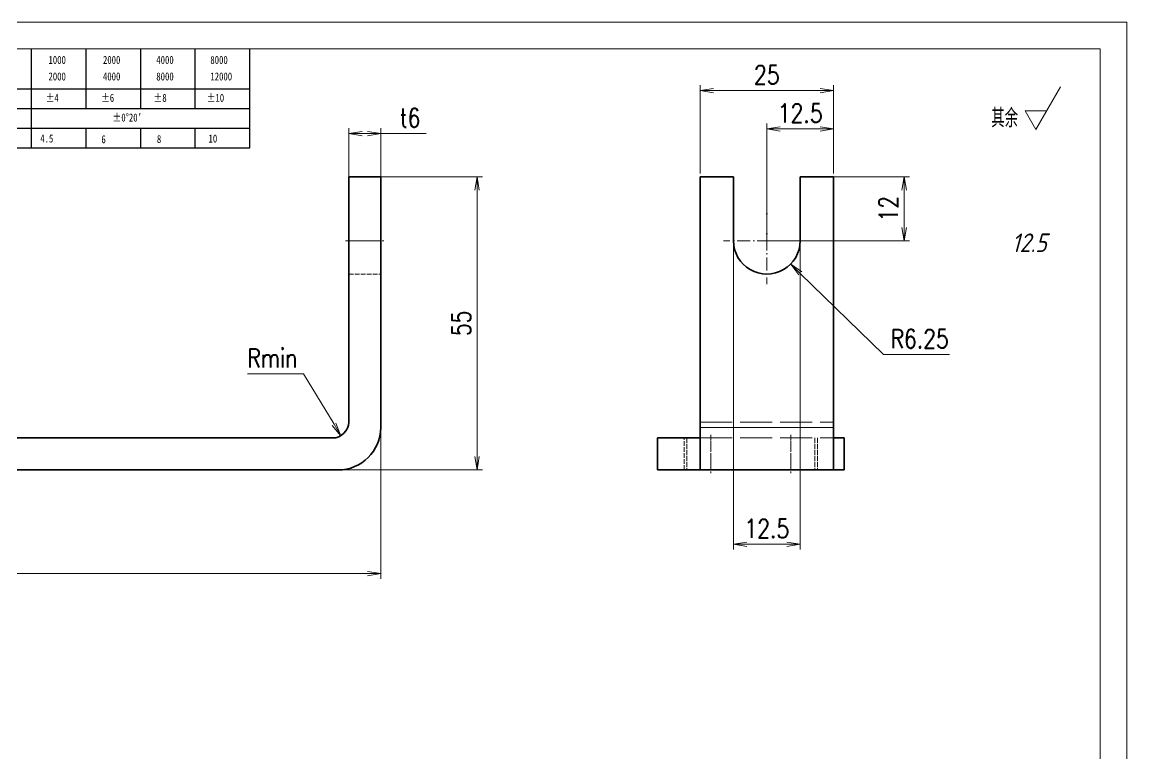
# Model space of a CAD drawing. Header units: millimetres. Extents: x -50143 to 104182, y -50696 to 54072.
# Drawn here: x -47254.5 to -47047.5, y 53637.3 to 53774.5 of the extents above; entities that cross this region are included whole.
import ezdxf
from ezdxf.enums import TextEntityAlignment as Align

# ---------------------------------------------------------------- set-up
doc = ezdxf.new("R2010")
doc.units = ezdxf.units.MM
doc.header["$LTSCALE"] = 0.5
for name, pattern in [('DASHDOT', [18.5, 12, -3, 0.5, -3]), ('DASHED', [15, 12, -3]), ('DOT2', [0.125, 0, -0.125])]:
    doc.linetypes.add(name, pattern=pattern)
doc.layers.add('图\\M+19E79\\M+195B6\\M+18E9A', color=7, linetype='Continuous')
doc.layers.add('图框', color=7, linetype='Continuous', lineweight=18)
doc.layers.add('标注线', color=3, linetype='Continuous', lineweight=18)
doc.layers.add('打印', color=7, linetype='Continuous', lineweight=15, plot=False)
doc.layers.add('打印-禁用', color=7, linetype='Continuous', lineweight=15, plot=False)
doc.styles.add('DIM', font='romans.shx', dxfattribs={"width": 0.8, "bigfont": 'bigfont.shx'})
doc.styles.add('国标', font='simfang.ttf', dxfattribs={"width": 0.8})
doc.styles.add('机械长仿宋', font='gbenor.shx', dxfattribs={"height": 1, "bigfont": 'gbcbig.shx'})
doc.dimstyles.new('DEH 1-1$0', dxfattribs={"dimtxt": 3.5, "dimasz": 2.5, "dimexe": 1, "dimexo": 0.625, "dimgap": 1.2, "dimtad": 1, "dimzin": 9, "dimdsep": 46, "dimtxsty": 'DIM', "dimblk": 'OPEN', "dimcen": 0, "dimclrd": 8, "dimclre": 8, "dimclrt": 2, "dimazin": 2, "dimtfac": 0.5, "dimtmove": 0, "dimatfit": 3, "dimldrblk": 'OPEN', "dimfxl": 0, "dimtolj": 2, "dimlwd": 18, "dimlwe": 18, "dimarcsym": 0})
doc.dimstyles.new('DEH 1-1$4', dxfattribs={"dimtxt": 3.5, "dimasz": 2.5, "dimexe": 1, "dimexo": 0.625, "dimgap": 1.2, "dimtad": 1, "dimtoh": 1, "dimdsep": 46, "dimtxsty": 'DIM', "dimblk": 'OPEN', "dimcen": 0, "dimclrd": 8, "dimclre": 8, "dimclrt": 2, "dimazin": 2, "dimtfac": 0.5, "dimtofl": 0, "dimtmove": 0, "dimatfit": 3, "dimldrblk": 'OPEN', "dimfxl": 0, "dimtolj": 2, "dimlwd": 18, "dimlwe": 18, "dimarcsym": 0})

# ---------------------------------------------------------------- blocks, each defined once
blk = doc.blocks.new('GZDEH零件A3图框V01版')
at = {"layer": '图\\M+19E79\\M+195B6\\M+18E9A', "color": 9}
for p, q in [((3072.2, -1561.98), (3072.2, -1554.46)), ((3082.42, -1561.98), (3082.42, -1554.46)), ((3092.64, -1561.98), (3092.64, -1554.46)), ((3102.86, -1561.98), (3102.86, -1554.46)), ((3113.09, -1573.08), (3113.09, -1554.46)), ((2996.09, -1561.98), (3113.09, -1561.98)), ((3072.2, -1573.08), (3072.2, -1561.98)), ((3082.42, -1565.68), (3082.42, -1561.98)), ((3092.64, -1565.68), (3092.64, -1561.98)), ((3102.86, -1565.68), (3102.86, -1561.98)), ((2996.09, -1565.68), (3113.09, -1565.68)), ((2996.09, -1569.38), (3113.09, -1569.38)), ((3082.42, -1573.08), (3082.42, -1569.48)), ((3092.64, -1573.08), (3092.64, -1569.38)), ((3102.86, -1573.08), (3102.86, -1569.38)), ((2990.09, -1573.08), (3113.09, -1573.08))]:
    blk.add_line(p, q, dxfattribs=at)
at = {"layer": '图框', "linetype": 'Continuous'}
for p, q in [((3272.49, -1554.46), (2882.49, -1554.46)), ((3272.49, -1832.96), (3272.49, -1554.46))]:
    blk.add_line(p, q, dxfattribs=at)
at = {"layer": '打印-禁用', "linetype": 'Continuous'}
for p, q in [((3277.49, -1549.46), (2857.49, -1549.46)), ((3277.49, -1846.46), (3277.49, -1549.46))]:
    blk.add_line(p, q, dxfattribs=at)
at = {"layer": '图\\M+19E79\\M+195B6\\M+18E9A', "color": 9, "style": '国标', "width": 0.8}
for s, p in [('1000', (3075.36, -1557.31)), ('2000', (3085.57, -1557.31)), ('4000', (3095.57, -1557.31)), ('8000', (3105.7, -1557.31)), ('2000', (3075.36, -1560.41)), ('4000', (3085.57, -1560.41)), ('8000', (3095.57, -1560.41)), ('12000', (3105.7, -1560.41)), ('±4', (3074.85, -1564.42)), ('±6', (3085.22, -1564.42)), ('±8', (3095.06, -1564.42)), ('±10', (3105.02, -1564.42)), ("±0%%D20'", (3087.38, -1568.12)), ('4.5', (3073.82, -1572.05)), ('6', (3085.28, -1572.19)), ('8', (3095.68, -1572.15)), ('10', (3105.36, -1572.06))]:
    blk.add_text(s, height=1.5, dxfattribs=at).set_placement(p)
blk = doc.blocks.new('DEH A3')
at = {"layer": '图框'}
blk.add_blockref('GZDEH零件A3图框V01版', (-2857.49, 1846.46), dxfattribs=at)
blk = doc.blocks.new('FINISHER_TR')
at = {"layer": '标注线'}
for p, q in [((0, 0), (4.62, 8)), ((-2.02, 3.5), (0, 0)), ((2.02, 3.5), (-2.02, 3.5))]:
    blk.add_line(p, q, dxfattribs=at)
at = {"layer": '标注线', "color": 2, "style": '机械长仿宋', "oblique": 15}
blk.add_attdef('0.0', text='', height=3.5, dxfattribs=at).set_placement((2.03, -24.04), align=Align.BOTTOM_RIGHT)
blk = doc.blocks.new('其余12.5')
at = {"layer": '标注线'}
blk.add_blockref('FINISHER_TR', (0, 0), dxfattribs=at).add_auto_attribs({'0.0': '12.5'})
at = {"layer": '标注线', "color": 7, "linetype": 'DOT2', "style": '机械长仿宋'}
blk.add_text('其余', height=3.5, dxfattribs=at).set_placement((-8.38, 0.4))
blk = doc.blocks.new('_Open')
at = {"color": 0, "linetype": 'ByBlock', "lineweight": -2}
for p, q in [((-1, 0.167), (0, 0)), ((-1, -0.167), (0, 0)), ((0, 0), (-1, 0))]:
    blk.add_line(p, q, dxfattribs=at)
blk = doc.blocks.new('*D476')
at = {"layer": 'Defpoints', "color": 0, "transparency": 16777216}
for p in [(-47187.33, 53705.91), (-47416.33, 53690.53), (-47187.33, 53671.09)]:
    blk.add_point(p, dxfattribs=at)
at = {"layer": '标注线', "color": 8, "lineweight": 18, "transparency": 16777216}
for p, q in [((-47187.33, 53705.29), (-47187.33, 53670.09)), ((-47416.33, 53689.9), (-47416.33, 53670.09)), ((-47413.83, 53671.09), (-47189.83, 53671.09))]:
    blk.add_line(p, q, dxfattribs=at)
at = {"layer": '标注线', "color": 8, "lineweight": 18, "transparency": 16777216, "xscale": 2.5, "yscale": 2.5, "zscale": 2.5, "rotation": 180}
blk.add_blockref('_Open', (-47416.33, 53671.09), dxfattribs=at)
at = {"layer": '标注线', "color": 8, "lineweight": 18, "transparency": 16777216, "xscale": 2.5, "yscale": 2.5, "zscale": 2.5}
blk.add_blockref('_Open', (-47187.33, 53671.09), dxfattribs=at)
at = {"layer": '标注线', "color": 2, "transparency": 16777216, "insert": (-47301.83, 53674.04), "char_height": 3.5, "attachment_point": 5, "style": 'DIM'}
blk.add_mtext('\\A2;229', dxfattribs=at)
blk = doc.blocks.new('*D477')
at = {"layer": 'Defpoints', "color": 0, "transparency": 16777216}
for p in [(-47193.33, 53745.53), (-47169.27, 53745.53), (-47211.97, 53690.53)]:
    blk.add_point(p, dxfattribs=at)
at = {"layer": '标注线', "color": 8, "lineweight": 18, "transparency": 16777216}
for p, q in [((-47192.7, 53745.53), (-47168.27, 53745.53)), ((-47169.27, 53693.03), (-47169.27, 53743.03)), ((-47211.35, 53690.53), (-47168.27, 53690.53))]:
    blk.add_line(p, q, dxfattribs=at)
at = {"layer": '标注线', "color": 8, "lineweight": 18, "transparency": 16777216, "xscale": 2.5, "yscale": 2.5, "zscale": 2.5}
for p, rotation in [((-47169.27, 53745.53), 90), ((-47169.27, 53690.53), 270)]:
    blk.add_blockref('_Open', p, dxfattribs=dict(at, rotation=rotation))
at = {"layer": '标注线', "color": 2, "transparency": 16777216, "insert": (-47172.22, 53718.03), "char_height": 3.5, "attachment_point": 5, "rotation": 90, "style": 'DIM'}
blk.add_mtext('\\A2;55', dxfattribs=at)
blk = doc.blocks.new('*D478')
at = {"layer": 'Defpoints', "color": 0, "transparency": 16777216}
for p in [(-47187.33, 53753.63), (-47193.33, 53740.62), (-47187.33, 53740.62)]:
    blk.add_point(p, dxfattribs=at)
at = {"layer": '标注线', "color": 8, "lineweight": 18, "transparency": 16777216}
for p, q in [((-47193.33, 53741.24), (-47193.33, 53754.63)), ((-47187.33, 53741.24), (-47187.33, 53754.63)), ((-47190.83, 53753.63), (-47189.83, 53753.63)), ((-47187.33, 53753.63), (-47178.83, 53753.63))]:
    blk.add_line(p, q, dxfattribs=at)
at = {"layer": '标注线', "color": 8, "lineweight": 18, "transparency": 16777216, "xscale": 2.5, "yscale": 2.5, "zscale": 2.5, "rotation": 180}
blk.add_blockref('_Open', (-47193.33, 53753.63), dxfattribs=at)
at = {"layer": '标注线', "color": 8, "lineweight": 18, "transparency": 16777216, "xscale": 2.5, "yscale": 2.5, "zscale": 2.5}
blk.add_blockref('_Open', (-47187.33, 53753.63), dxfattribs=at)
at = {"layer": '标注线', "color": 2, "transparency": 16777216, "insert": (-47181.83, 53756.58), "char_height": 3.5, "attachment_point": 5, "style": 'DIM'}
blk.add_mtext('\\A2;{\\Fromans,bigfont|c134;t}6', dxfattribs=at)
blk = doc.blocks.new('*D479')
at = {"layer": 'Defpoints', "color": 0, "transparency": 16777216}
for p in [(-47196.33, 53699.53), (-47194.78, 53696.96)]:
    blk.add_point(p, dxfattribs=at)
at = {"layer": '标注线', "color": 8, "lineweight": 18, "transparency": 16777216}
for p, q in [((-47212.31, 53708.58), (-47201.78, 53708.58)), ((-47201.78, 53708.58), (-47196.07, 53699.1))]:
    blk.add_line(p, q, dxfattribs=at)
at = {"layer": '标注线', "color": 8, "lineweight": 18, "transparency": 16777216, "xscale": 2.5, "yscale": 2.5, "zscale": 2.5, "rotation": 301.0608379036275}
blk.add_blockref('_Open', (-47194.78, 53696.96), dxfattribs=at)
at = {"layer": '标注线', "color": 2, "transparency": 16777216, "insert": (-47207.65, 53711.53), "char_height": 3.5, "attachment_point": 5, "style": 'DIM'}
blk.add_mtext('\\A2;{\\Fromans,bigfont|c134;Rmin}', dxfattribs=at)
blk = doc.blocks.new('*D490')
at = {"layer": 'Defpoints', "color": 0, "transparency": 16777216}
for p in [(-47102.45, 53761.7), (-47127.45, 53745.53), (-47102.45, 53745.53)]:
    blk.add_point(p, dxfattribs=at)
at = {"layer": '标注线', "color": 8, "lineweight": 18, "transparency": 16777216}
for p, q in [((-47127.45, 53746.15), (-47127.45, 53762.7)), ((-47102.45, 53746.15), (-47102.45, 53762.7)), ((-47124.95, 53761.7), (-47104.95, 53761.7))]:
    blk.add_line(p, q, dxfattribs=at)
at = {"layer": '标注线', "color": 8, "lineweight": 18, "transparency": 16777216, "xscale": 2.5, "yscale": 2.5, "zscale": 2.5, "rotation": 180}
blk.add_blockref('_Open', (-47127.45, 53761.7), dxfattribs=at)
at = {"layer": '标注线', "color": 8, "lineweight": 18, "transparency": 16777216, "xscale": 2.5, "yscale": 2.5, "zscale": 2.5}
blk.add_blockref('_Open', (-47102.45, 53761.7), dxfattribs=at)
at = {"layer": '标注线', "color": 2, "transparency": 16777216, "insert": (-47114.95, 53764.65), "char_height": 3.5, "attachment_point": 5, "style": 'DIM'}
blk.add_mtext('\\A2;25', dxfattribs=at)
blk = doc.blocks.new('*D491')
at = {"layer": 'Defpoints', "color": 0, "transparency": 16777216}
for p in [(-47102.45, 53754.51), (-47102.45, 53745.53), (-47114.95, 53733.53)]:
    blk.add_point(p, dxfattribs=at)
at = {"layer": '标注线', "color": 8, "lineweight": 18, "transparency": 16777216}
for p, q in [((-47114.95, 53734.15), (-47114.95, 53755.51)), ((-47112.45, 53754.51), (-47104.95, 53754.51)), ((-47102.45, 53746.15), (-47102.45, 53755.51))]:
    blk.add_line(p, q, dxfattribs=at)
at = {"layer": '标注线', "color": 8, "lineweight": 18, "transparency": 16777216, "xscale": 2.5, "yscale": 2.5, "zscale": 2.5, "rotation": 180}
blk.add_blockref('_Open', (-47114.95, 53754.51), dxfattribs=at)
at = {"layer": '标注线', "color": 8, "lineweight": 18, "transparency": 16777216, "xscale": 2.5, "yscale": 2.5, "zscale": 2.5}
blk.add_blockref('_Open', (-47102.45, 53754.51), dxfattribs=at)
at = {"layer": '标注线', "color": 2, "transparency": 16777216, "insert": (-47108.7, 53757.46), "char_height": 3.5, "attachment_point": 5, "style": 'DIM'}
blk.add_mtext('\\A2;12.5', dxfattribs=at)
blk = doc.blocks.new('*D492')
at = {"layer": 'Defpoints', "color": 0, "transparency": 16777216}
for p in [(-47121.2, 53738.05), (-47108.7, 53736.59), (-47108.7, 53676.58)]:
    blk.add_point(p, dxfattribs=at)
at = {"layer": '标注线', "color": 8, "lineweight": 18, "transparency": 16777216}
for p, q in [((-47121.2, 53737.43), (-47121.2, 53675.58)), ((-47108.7, 53735.96), (-47108.7, 53675.58)), ((-47118.7, 53676.58), (-47111.2, 53676.58))]:
    blk.add_line(p, q, dxfattribs=at)
at = {"layer": '标注线', "color": 8, "lineweight": 18, "transparency": 16777216, "xscale": 2.5, "yscale": 2.5, "zscale": 2.5, "rotation": 180}
blk.add_blockref('_Open', (-47121.2, 53676.58), dxfattribs=at)
at = {"layer": '标注线', "color": 8, "lineweight": 18, "transparency": 16777216, "xscale": 2.5, "yscale": 2.5, "zscale": 2.5}
blk.add_blockref('_Open', (-47108.7, 53676.58), dxfattribs=at)
at = {"layer": '标注线', "color": 2, "transparency": 16777216, "insert": (-47114.95, 53679.53), "char_height": 3.5, "attachment_point": 5, "style": 'DIM'}
blk.add_mtext('\\A2;12.5', dxfattribs=at)
blk = doc.blocks.new('*D493')
at = {"layer": 'Defpoints', "color": 0, "transparency": 16777216}
for p in [(-47114.95, 53733.53), (-47110.48, 53729.16)]:
    blk.add_point(p, dxfattribs=at)
at = {"layer": '标注线', "color": 8, "lineweight": 18, "transparency": 16777216}
for p, q in [((-47093.11, 53712.2), (-47108.69, 53727.41)), ((-47080.71, 53712.2), (-47093.11, 53712.2))]:
    blk.add_line(p, q, dxfattribs=at)
at = {"layer": '标注线', "color": 8, "lineweight": 18, "transparency": 16777216, "xscale": 2.5, "yscale": 2.5, "zscale": 2.5, "rotation": 135.6748652068708}
blk.add_blockref('_Open', (-47110.48, 53729.16), dxfattribs=at)
at = {"layer": '标注线', "color": 2, "transparency": 16777216, "insert": (-47086.31, 53715.15), "char_height": 3.5, "attachment_point": 5, "style": 'DIM'}
blk.add_mtext('\\A2;R6.25', dxfattribs=at)
blk = doc.blocks.new('*D494')
at = {"layer": 'Defpoints', "color": 0, "transparency": 16777216}
for p in [(-47106.17, 53745.53), (-47089.21, 53745.53), (-47114.95, 53733.53)]:
    blk.add_point(p, dxfattribs=at)
at = {"layer": '标注线', "color": 8, "lineweight": 18, "transparency": 16777216}
for p, q in [((-47105.54, 53745.53), (-47088.21, 53745.53)), ((-47089.21, 53736.03), (-47089.21, 53743.03)), ((-47114.33, 53733.53), (-47088.21, 53733.53))]:
    blk.add_line(p, q, dxfattribs=at)
at = {"layer": '标注线', "color": 8, "lineweight": 18, "transparency": 16777216, "xscale": 2.5, "yscale": 2.5, "zscale": 2.5}
for p, rotation in [((-47089.21, 53745.53), 90), ((-47089.21, 53733.53), 270)]:
    blk.add_blockref('_Open', p, dxfattribs=dict(at, rotation=rotation))
at = {"layer": '标注线', "color": 2, "transparency": 16777216, "insert": (-47092.16, 53739.53), "char_height": 3.5, "attachment_point": 5, "rotation": 90, "style": 'DIM'}
blk.add_mtext('\\A2;12', dxfattribs=at)

msp = doc.modelspace()

# ---------------------------------------------------------------- linework, layer by layer
at = {"color": 7, "lineweight": 35, "ltscale": 0.15}
for p, q in [((-47193.327, 53745.527), (-47187.327, 53745.527)), ((-47135.452, 53690.527), (-47135.452, 53696.527)), ((-47100.452, 53690.527), (-47100.452, 53696.527))]:
    msp.add_line(p, q, dxfattribs=at)
at = {"color": 7, "lineweight": 35}
for p, q in [((-47193.327, 53699.527), (-47193.327, 53745.527)), ((-47187.327, 53745.527), (-47187.327, 53698.527)), ((-47127.452, 53745.527), (-47127.452, 53698.527)), ((-47102.452, 53745.527), (-47102.452, 53698.527)), ((-47351.327, 53696.527), (-47196.327, 53696.527)), ((-47195.327, 53690.527), (-47351.327, 53690.527)), ((-47127.452, 53690.527), (-47102.452, 53690.527))]:
    msp.add_line(p, q, dxfattribs=at)
at = {"color": 7, "lineweight": 35, "ltscale": 0.15625}
for p, q in [((-47121.202, 53745.527), (-47127.452, 53745.527)), ((-47102.452, 53745.527), (-47108.702, 53745.527))]:
    msp.add_line(p, q, dxfattribs=at)
at = {"color": 7, "lineweight": 35, "ltscale": 0.3}
for p, q in [((-47121.202, 53745.527), (-47121.202, 53733.527)), ((-47108.702, 53733.527), (-47108.702, 53745.527))]:
    msp.add_line(p, q, dxfattribs=at)
at = {"color": 2, "linetype": 'DASHDOT', "lineweight": 13, "ltscale": 0.40625}
for p, q in [((-47114.952, 53741.652), (-47114.952, 53725.402)), ((-47106.827, 53733.527), (-47123.077, 53733.527))]:
    msp.add_line(p, q, dxfattribs=at)
at = {"color": 2, "linetype": 'DASHDOT', "lineweight": 13, "ltscale": 0.180005}
msp.add_line((-47193.927, 53733.527), (-47186.727, 53733.527), dxfattribs=at)
at = {"color": 1, "linetype": 'DASHED', "lineweight": 13, "ltscale": 0.15}
for p, q in [((-47187.327, 53733.527), (-47193.327, 53733.527)), ((-47193.327, 53733.527), (-47187.327, 53733.527)), ((-47193.327, 53727.277), (-47187.327, 53727.277)), ((-47130.452, 53690.527), (-47130.452, 53696.527)), ((-47129.952, 53696.527), (-47129.952, 53690.527)), ((-47129.952, 53696.527), (-47129.952, 53690.527)), ((-47125.452, 53690.527), (-47125.452, 53696.527)), ((-47125.452, 53690.527), (-47125.452, 53696.527)), ((-47125.452, 53690.527), (-47125.452, 53696.527)), ((-47125.452, 53690.527), (-47125.452, 53696.527)), ((-47110.452, 53690.527), (-47110.452, 53696.527)), ((-47110.452, 53690.527), (-47110.452, 53696.527)), ((-47110.452, 53690.527), (-47110.452, 53696.527)), ((-47110.452, 53690.527), (-47110.452, 53696.527)), ((-47105.952, 53696.527), (-47105.952, 53690.527)), ((-47105.952, 53696.527), (-47105.952, 53690.527)), ((-47105.452, 53696.527), (-47105.452, 53690.527))]:
    msp.add_line(p, q, dxfattribs=at)
at = {"color": 1, "linetype": 'DASHED', "lineweight": 13}
for p, q in [((-47127.452, 53699.527), (-47102.452, 53699.527)), ((-47127.452, 53696.527), (-47102.452, 53696.527))]:
    msp.add_line(p, q, dxfattribs=at)
at = {"color": 7, "lineweight": 13}
msp.add_line((-47127.452, 53698.527), (-47102.452, 53698.527), dxfattribs=at)
at = {"color": 7, "lineweight": 35, "ltscale": 0.2}
for p, q in [((-47127.452, 53690.527), (-47127.452, 53698.527)), ((-47102.452, 53698.527), (-47102.452, 53690.527)), ((-47135.452, 53696.527), (-47127.452, 53696.527)), ((-47135.452, 53690.527), (-47127.452, 53690.527))]:
    msp.add_line(p, q, dxfattribs=at)
at = {"color": 2, "linetype": 'DASHDOT', "lineweight": 13, "ltscale": 0.180011}
for p, q in [((-47125.452, 53697.127), (-47125.452, 53689.927)), ((-47110.452, 53697.127), (-47110.452, 53689.927))]:
    msp.add_line(p, q, dxfattribs=at)
at = {"color": 7, "lineweight": 35, "ltscale": 0.05}
for p, q in [((-47100.452, 53696.527), (-47102.452, 53696.527)), ((-47100.452, 53690.527), (-47102.452, 53690.527))]:
    msp.add_line(p, q, dxfattribs=at)
at = {"color": 7, "lineweight": 35}
for centre, radius, start in [((-47114.952, 53733.527), 6.25, 179.99999), ((-47196.327, 53699.527), 3, 270), ((-47195.327, 53698.527), 8, 270)]:
    msp.add_arc(centre, radius, start, 0, dxfattribs=at)
at = {"layer": '打印'}
msp.add_lwpolyline([(-47467.466, 53774.549), (-47047.466, 53774.549), (-47047.466, 53477.549), (-47467.466, 53477.549)], close=True, dxfattribs=at)

# ---------------------------------------------------------------- block references
at = {"layer": '图框'}
msp.add_blockref('DEH A3', (-47467.466, 53477.549), dxfattribs=at)
at = {"layer": '标注线'}
msp.add_blockref('其余12.5', (-47064.522, 53754.391), dxfattribs=at)

# ---------------------------------------------------------------- dimensions: what is measured, and where the dimension line sits
for base, p1, p2, picture, middle in [((-47102.452, 53761.7), (-47127.452, 53745.527), (-47102.452, 53745.527), '*D490', (-47114.952, 53764.65)), ((-47102.452, 53754.508), (-47114.952, 53733.527), (-47102.452, 53745.527), '*D491', (-47108.702, 53757.458)), ((-47108.702, 53676.579), (-47121.202, 53738.052), (-47108.702, 53736.589), '*D492', (-47114.952, 53679.529)), ((-47187.327, 53671.09), (-47416.327, 53690.527), (-47187.327, 53705.913), '*D476', (-47301.827, 53674.04))]:
    dim = msp.add_linear_dim(base=base, p1=p1, p2=p2, dimstyle='DEH 1-1$0', dxfattribs=at)
    dim.commit()
    dim.dimension.update_dxf_attribs({"geometry": picture, "text_midpoint": middle})
dim = msp.add_linear_dim(base=(-47187.327, 53753.631), p1=(-47193.327, 53740.616), p2=(-47187.327, 53740.616), text='{\\Fromans,bigfont|c134;t}<>', dimstyle='DEH 1-1$0', dxfattribs=at)
dim.commit()
dim.dimension.update_dxf_attribs({"geometry": '*D478', "text_midpoint": (-47181.827, 53756.581)})
for base, p1, p2, picture, middle in [((-47169.27, 53745.527), (-47211.972, 53690.527), (-47193.327, 53745.527), '*D477', (-47172.22, 53718.027)), ((-47089.209, 53745.527), (-47114.952, 53733.527), (-47106.165, 53745.527), '*D494', (-47092.159, 53739.527))]:
    dim = msp.add_linear_dim(base=base, p1=p1, p2=p2, angle=90, dimstyle='DEH 1-1$0', dxfattribs=at)
    dim.commit()
    dim.dimension.update_dxf_attribs({"geometry": picture, "text_midpoint": middle})
dim = msp.add_radius_dim(center=(-47114.952, 53733.527), mpoint=(-47110.481, 53729.16), dimstyle='DEH 1-1$4', dxfattribs=at)
dim.commit()
dim.dimension.update_dxf_attribs({"geometry": '*D493', "text_midpoint": (-47086.312, 53712.196), "dimtype": 164})
dim = msp.add_radius_dim(center=(-47196.327, 53699.527), mpoint=(-47194.779, 53696.957), text='{\\Fromans,bigfont|c134;Rmin}', dimstyle='DEH 1-1$4', override={"dimtmove": 1}, dxfattribs=at)
dim.commit()
dim.dimension.update_dxf_attribs({"geometry": '*D479', "text_midpoint": (-47201.779, 53708.579), "dimtype": 164})

doc.saveas('drawing.dxf')
